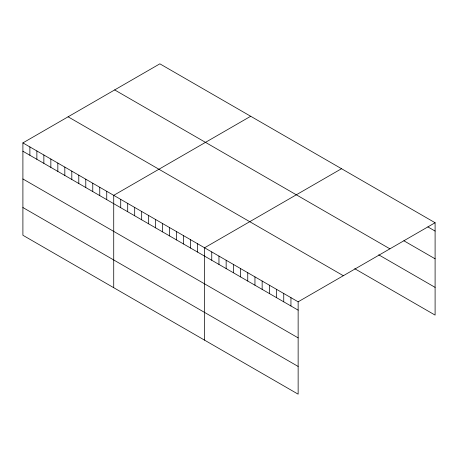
<?xml version="1.0" encoding="UTF-8"?>
<svg xmlns="http://www.w3.org/2000/svg" width="458" height="458" viewBox="0 0 458 458"><rect width="100%" height="100%" fill="white"/><g stroke="black" fill="none" stroke-linecap="round" stroke-linejoin="round"><path stroke-width="0.69" d="M22.9 142.902L298.141 301.811L298.141 394.172L22.9 235.263L22.9 142.902L159.859 63.828L435.1 222.737L435.1 315.098L354.715 268.691M250.686 116.269L113.727 195.337L113.727 287.704M341.519 168.71L204.56 247.778L204.56 340.145M298.141 301.811L435.1 222.737M427.904 226.916L435.1 231.072M403.904 240.794L435.1 258.804M114.66 89.923L389.901 248.831M378.709 254.814L435.1 287.372M68.099 116.807L343.34 275.716M22.9 151.237L298.141 310.146M22.9 178.964L298.141 337.872M22.9 207.531L298.141 366.446M290.945 297.654L290.945 305.99M283.742 293.498L283.742 301.833M276.546 289.341L276.546 297.677M269.35 285.185L269.35 293.521M262.148 281.029L262.148 289.364M254.951 276.872L254.951 285.208M247.749 272.716L247.749 281.052M240.553 268.56L240.553 276.895M233.357 264.403L233.357 272.739M226.155 260.247L226.155 268.583M218.958 256.091L218.958 264.426M211.756 251.934L211.756 260.27M197.575 243.748L197.575 252.083M190.585 239.711L190.585 248.047M183.601 235.675L183.601 244.011M176.611 231.645L176.611 239.981M169.626 227.609L169.626 235.944M162.636 223.578L162.636 231.914M155.651 219.542L155.651 227.878M148.667 215.506L148.667 223.842M141.677 211.476L141.677 219.811M134.692 207.44L134.692 215.775M127.702 203.409L127.702 211.745M120.717 199.373L120.717 207.709M106.743 191.307L106.743 199.642M99.758 187.27L99.758 195.606M92.768 183.24L92.768 191.576M85.783 179.204L85.783 187.54M78.793 175.168L78.793 183.503M71.809 171.137L71.809 179.473M64.824 167.101L64.824 175.437M57.834 163.071L57.834 171.406M50.849 159.035L50.849 167.37M43.859 154.999L43.859 163.334M36.875 150.968L36.875 159.304M29.885 146.932L29.885 155.268"/></g></svg>
